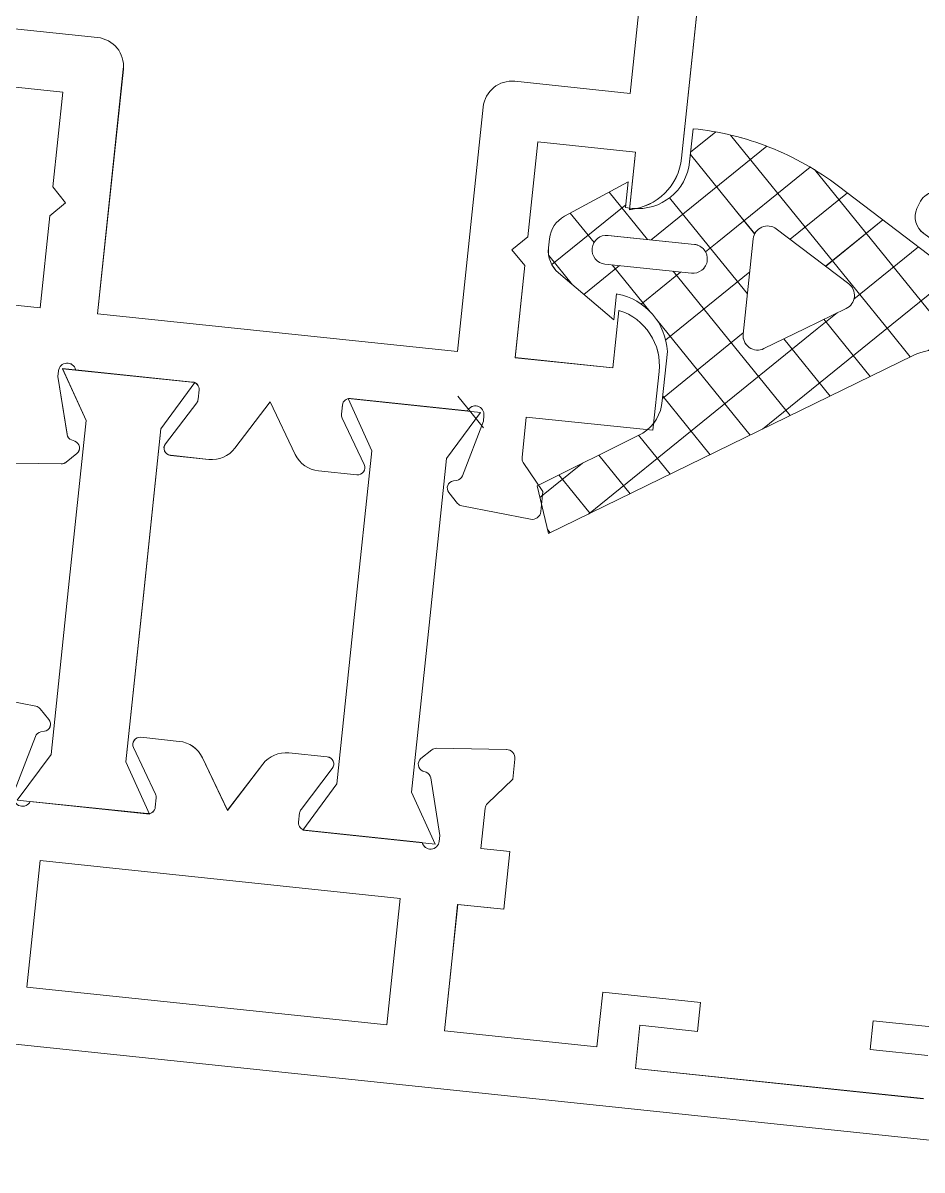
# Model space of a CAD drawing. Header units: millimetres. Extents: x 26282 to 30760, y 1404 to 4574.
# Drawn here: x 29683.105 to 29686.211, y 3453.902 to 3457.867 of the extents above; entities that cross this region are included whole.
import ezdxf

# ---------------------------------------------------------------- set-up
doc = ezdxf.new("R2010")
doc.units = ezdxf.units.MM
doc.header["$LTSCALE"] = 0.25
doc.layers.add('AB-DUV', color=4, linetype='Continuous', lineweight=50)
doc.layers.add('DOĞRAMA', color=30, linetype='Continuous', lineweight=20)

# ---------------------------------------------------------------- blocks, each defined once
blk = doc.blocks.new('CHD60E27', base_point=(-138.6, 7.85))
at = {"color": 1, "linetype": 'Continuous'}
blk.add_line((-115.729976, 50.516652), (-114.729976, 49.516652), dxfattribs=at)
blk.add_line((-115.729976, 50.516652), (-114.729976, 49.516652), dxfattribs=at)
at = {"color": 40, "linetype": 'Continuous'}
for points in [[(-138.6, 7.85), (-138.6, 78.35)], [(-134.699999, 70.45), (-134.7, 66.05), (-135.7, 66.05), (-135.7, 68.05)], [(-105.7, 31.45), (-105.7, 34.85), (-109, 34.85), (-109.5, 35.35), (-110, 34.85), (-113.2, 34.85), (-113.2, 31.45)]]:
    blk.add_lwpolyline(points, dxfattribs=at)
for points in [[(-137.2, 68.05), (-137.2, 58.05), (-135.7, 58.05), (-135.7, 60.05), (-134.7, 60.05), (-134.7, 56.65), (-136.6, 56.65), (-136.6, 51.35), (-134.4, 51.35), (-132.2, 51.35), (-132.2, 52.95), (-130.2, 52.95), (-130.2, 51.95), (-128.790992, 51.95, 0.176327), (-128.630295, 52.008489), (-127.7, 52.789099), (-127, 52.789099, -0.43976), (-126.701142, 52.462953), (-126.911671, 50.056591, -0.176327), (-126.983943, 49.901604), (-127.323223, 49.562323, -0.577351), (-127.741481, 49.674394), (-127.772347, 49.789587, 0.267949), (-127.949124, 49.966363), (-129.9, 50.489099), (-130.1, 50.489099, 0.842899), (-130.2, 49.906257), (-130.2, 45.839099, 0.414213), (-129.949998, 45.589099), (-129.628806, 45.589099, 0.137838), (-129.498553, 45.625711), (-127.980252, 46.552487, -0.585341), (-127.6, 46.339099), (-127.6, 45.002615, -0.261351), (-128.07899, 44.149065), (-129.797634, 43.1), (-128.07899, 42.050935, -0.261351), (-127.6, 41.197385), (-127.6, 39.8609, -0.585341), (-127.980252, 39.647512), (-129.498554, 40.574288, 0.137838), (-129.628807, 40.6109), (-129.95, 40.6109, 0.414213), (-130.199999, 40.360899), (-130.2, 36.293743, 0.842899), (-130.1, 35.710901)], [(-129.9, 35.7109), (-127.949123, 36.233636, 0.267949), (-127.772347, 36.410413), (-127.741481, 36.525605, -0.577351), (-127.323223, 36.637676), (-126.983943, 36.298396, -0.176327), (-126.911671, 36.143409), (-126.701141, 33.737047, -0.43976)], [(-118.698859, 33.737047), (-118.488329, 36.143409, -0.176327), (-118.416057, 36.298397), (-118.076776, 36.637677, -0.577351), (-117.658519, 36.525604), (-117.627652, 36.410413, 0.267949), (-117.450876, 36.233636), (-115.5, 35.7109), (-115.3, 35.7109, 0.842899), (-115.2, 36.293744), (-115.2, 40.3609, 0.414213), (-115.45, 40.6109), (-115.771193, 40.6109, 0.137838), (-115.901446, 40.574288), (-117.419747, 39.647512, -0.585341), (-117.799999, 39.8609), (-117.8, 41.197384, -0.261351), (-117.32101, 42.050935), (-115.602366, 43.1), (-117.321009, 44.149064, -0.261351), (-117.8, 45.002615), (-117.8, 46.339099, -0.585341), (-117.419747, 46.552488), (-115.901445, 45.625712, 0.137838), (-115.771193, 45.5891), (-115.45, 45.589099, 0.414213), (-115.199999, 45.8391), (-115.2, 49.906257, 0.842899), (-115.3, 50.489099), (-115.5, 50.489099), (-117.450876, 49.966364, 0.267949), (-117.627653, 49.789587), (-117.658518, 49.674395, -0.577351), (-118.076776, 49.562322), (-118.416057, 49.901603, -0.176327), (-118.488329, 50.056591), (-118.698858, 52.462953, -0.43976), (-118.4, 52.789099), (-117.7, 52.789099), (-116.769704, 52.008489, 0.176327), (-116.609007, 51.95), (-115.2, 51.95), (-115.2, 56.35), (-113.159591, 56.35, -0.356297), (-111.199999, 54.75), (-113.2, 54.75), (-113.2, 51.35), (-110, 51.35), (-109.5, 50.85), (-109, 51.35), (-105.7, 51.35), (-105.7, 54.75), (-107.7, 54.75, -0.356297), (-105.740408, 56.35), (-98.6, 56.35, -0.414213)]]:
    blk.add_lwpolyline(points, format="xyb", dxfattribs=at)
blk.add_lwpolyline([(-80.6, 43.1), (-80.6, 49.35), (-99.6, 49.35, -0.414213), (-100.6, 50.35), (-100.6, 54.35), (-103.7, 54.35), (-103.7, 50.35, -0.414213), (-104.699999, 49.350001), (-113.2, 49.35), (-113.2, 36.85), (-104.7, 36.85, -0.414213), (-103.699999, 35.850001), (-103.7, 31.85), (-100.6, 31.85), (-100.6, 35.85, -0.414213), (-99.6, 36.85), (-80.6, 36.85), (-80.6, 43.1)], format="xyb", close=True, dxfattribs=at)
at = {"color": 4, "linetype": 'Continuous'}
for points in [[(-130.210348, 45.762166), (-128.497348, 46.762166), (-122.710348, 46.762166), (-116.923348, 46.762166), (-115.210348, 45.762166), (-115.210348, 50.362166), (-116.910348, 49.362166), (-122.710348, 49.362166), (-128.510348, 49.362166), (-130.210348, 50.362166), (-130.210348, 45.762166)], [(-128.497348, 39.437833), (-130.210348, 40.437833), (-130.210348, 35.837833), (-128.510348, 36.837833), (-122.710348, 36.837833), (-116.910348, 36.837833), (-115.210348, 35.837833), (-115.210348, 40.437833), (-116.923348, 39.437833), (-122.710348, 39.437833), (-128.497348, 39.437833)]]:
    blk.add_lwpolyline(points, close=True, dxfattribs=at)
at = {"color": 40, "linetype": 'Continuous'}
blk.add_lwpolyline([(-134.4, 49.35), (-136.6, 49.35), (-136.6, 36.85), (-132.2, 36.85), (-132.2, 49.35), (-134.4, 49.35)], close=True, dxfattribs=at)
blk = doc.blocks.new('CHD50D23', base_point=(110.983776, 153.85743))
at = {"color": 1, "linetype": 'Continuous'}
for p, q in [((117.791548, 170.671326), (119.381447, 172.261226)), ((119.568875, 171.841832), (119.206204, 172.204502)), ((119.457419, 170.215877), (121.244586, 172.003044)), ((124.138771, 167.271936), (119.568875, 171.841832)), ((119.432791, 169.856596), (118.032092, 171.257294)), ((120.970782, 169.60792), (122.142332, 170.77947)), ((118.315634, 169.074092), (119.457419, 170.215877)), ((121.333881, 167.955505), (119.432791, 169.856596)), ((121.747604, 168.263422), (122.91966, 169.435477)), ((119.301305, 167.938443), (120.572703, 169.209841)), ((119.296707, 167.87136), (118.580823, 168.587243)), ((118.649877, 167.287015), (119.301305, 167.938443)), ((119.145191, 165.661009), (121.37384, 167.889658)), ((124.455498, 162.712568), (119.296707, 167.87136)), ((122.524426, 166.918923), (123.696988, 168.091485)), ((119.160623, 165.886123), (118.364104, 166.682642)), ((120.14134, 164.535837), (122.174977, 166.569474)), ((124.278265, 160.768481), (119.160623, 165.886123)), ((115.348278, 161.864095), (119.145191, 165.661009)), ((119.024539, 163.900887), (117.547506, 165.37792)), ((121.172168, 163.445345), (122.976114, 165.249291)), ((118.528593, 162.275512), (116.730908, 164.073197)), ((118.989078, 163.383575), (119.611946, 164.006444)), ((119.345191, 163.580234), (119.024539, 163.900887)), ((121.973305, 162.125161), (123.777251, 163.929107)), ((111.799457, 156.193954), (118.989078, 163.383575)), ((120.452072, 158.230713), (115.91431, 162.768475)), ((121.603057, 159.633594), (124.527445, 162.557981)), ((118.720503, 157.840961), (115.097712, 161.463753)), ((121.452072, 157.361288), (125.087016, 160.996232)), ((116.041968, 158.315145), (118.584254, 160.857431)), ((118.064864, 158.216721), (120.705574, 160.857431)), ((121.299351, 159.504754), (119.946674, 160.857431)), ((122.788808, 160.136617), (122.034401, 160.891024)), ((125.34237, 159.704376), (124.278265, 160.768481)), ((116.124999, 158.315145), (114.281114, 160.15903)), ((124.529431, 158.395995), (122.788808, 160.136617)), ((121.237452, 159.267988), (121.603057, 159.633594)), ((122.965684, 157.838422), (121.299351, 159.504754)), ((124.608099, 158.395995), (125.396213, 159.184109)), ((114.691525, 157.627299), (113.464516, 158.854308)), ((119.211984, 157.24252), (120.452072, 158.482608)), ((113.865869, 156.331635), (112.647918, 157.549586)), ((120.452072, 156.109392), (118.977527, 157.583937)), ((122.94395, 155.738834), (121.452072, 157.230713)), ((113.040212, 155.035971), (111.83132, 156.244863)), ((119.332913, 155.242129), (120.452072, 156.361288)), ((120.244395, 154.032291), (122.569534, 156.35743)), ((112.193401, 154.466577), (113.52755, 155.800727)), ((122.081038, 154.480426), (121.159141, 155.402323)), ((111.107571, 154.847292), (111.014722, 154.940141)), ((120.547923, 153.892221), (119.627241, 154.812903))]:
    blk.add_line(p, q, dxfattribs=at)
for points in [[(117.942326, 171.103172, -0.229763), (119.601084, 172.311706, -0.229763), (121.577, 171.756923), (124.065182, 167.454881, -0.472021), (123.686104, 166.442525), (123.493312, 166.376425, -0.353954), (122.651853, 166.698377), (120.910699, 169.711911, 2.506605), (120.443837, 169.422198), (123.974866, 163.603459, -0.068514), (125.058809, 161.099606, -0.068514), (125.425814, 158.395994), (124.268132, 158.395995, 0.414213), (122.468133, 156.595995), (122.468132, 156.35743), (123.368132, 156.35743), (121.951762, 154.2919, -0.247171), (121.127035, 153.857431), (120.80923, 153.85743, -0.247171), (119.984502, 154.2919), (118.568132, 156.35743), (119.468132, 156.35743), (119.468132, 156.395995, 0.347266), (117.672353, 158.315146), (115.962865, 158.315145, 0.239382), (114.781982, 157.769249), (112.588983, 154.327878), (110.983776, 154.890697), (118.422358, 166.775718, 0.283277), (118.436838, 168.874362), (117.984154, 169.620334, -0.264505), (117.942326, 171.103172)], [(118.960417, 162.96546), (118.120011, 161.622698, 0.58904), (118.543842, 160.857431), (121.854332, 160.857431, 0.584485), (122.281783, 161.616824), (120.652103, 164.302354, 0.558043), (119.800823, 164.308222), (118.960417, 162.96546)], [(120.952072, 159.35743, 0.414214), (120.452072, 158.85743), (120.452072, 155.85743, 1), (121.452072, 155.85743), (121.452072, 158.85743, 0.414214), (120.952072, 159.35743)]]:
    blk.add_lwpolyline(points, format="xyb", close=True, dxfattribs=at)
blk = doc.blocks.new('A$C3DEF5641')
at = {"layer": 'DOĞRAMA', "color": 163, "xscale": -1, "rotation": 270}
for name, p in [('CHD60E27', (13.333, 51.924)), ('CHD50D23', (57.585, 71.395))]:
    blk.add_blockref(name, p, dxfattribs=at)
blk = doc.blocks.new('A$C187D15ED')
at = {"layer": 'DOĞRAMA', "color": 163, "xscale": 0.1, "yscale": 0.1, "zscale": 0.1, "rotation": 354.0084398994581}
blk.add_blockref('A$C3DEF5641', (10107.9214, 3244.5853, 0), dxfattribs=at)
blk.add_blockref('A$C3DEF5641', (10107.9214, 3244.5853, 0), dxfattribs=at)

msp = doc.modelspace()

# ---------------------------------------------------------------- block references
at = {"layer": 'AB-DUV', "ltscale": 100}
msp.add_blockref('A$C187D15ED', (19570.4239, 205.0275, 5.1264), dxfattribs=at)

# ---------------------------------------------------------------- next in the draw order: linework, layer by layer
at = {"layer": 'DOĞRAMA', "color": 1, "linetype": 'Continuous'}
for p, q in [((29685.4112, 3457.4199, 5.1264), (29685.4978, 3457.49, 5.1264)), ((29685.4112, 3457.4199, 5.1264), (29685.4978, 3457.49, 5.1264)), ((29685.5489, 3457.4792, 5.1264), (29685.6437, 3457.3623, 5.1264)), ((29685.5489, 3457.4792, 5.1264), (29685.6437, 3457.3623, 5.1264)), ((29685.2753, 3457.1168, 5.1264), (29685.6748, 3457.4404, 5.1264)), ((29685.2753, 3457.1168, 5.1264), (29685.6748, 3457.4404, 5.1264)), ((29685.4103, 3457.412, 5.1264), (29685.5653, 3457.2208, 5.1264)), ((29685.4103, 3457.412, 5.1264), (29685.5653, 3457.2208, 5.1264)), ((29685.5029, 3457.1081, 5.1264), (29685.8242, 3457.3684, 5.1264)), ((29685.5029, 3457.1081, 5.1264), (29685.8242, 3457.3684, 5.1264)), ((29685.6437, 3457.3623, 5.1264), (29686.0992, 3456.7999, 5.1264)), ((29685.6437, 3457.3623, 5.1264), (29686.0992, 3456.7999, 5.1264)), ((29685.8389, 3457.3596, 5.1264), (29686.2981, 3456.7927, 5.1264)), ((29685.8389, 3457.3596, 5.1264), (29686.2981, 3456.7927, 5.1264)), ((29685.1295, 3457.2821, 5.1264), (29685.2623, 3457.1182, 5.1264)), ((29685.1295, 3457.2821, 5.1264), (29685.2623, 3457.1182, 5.1264)), ((29685.3386, 3457.2623, 5.1264), (29685.4869, 3457.0792, 5.1264)), ((29685.3386, 3457.2623, 5.1264), (29685.4869, 3457.0792, 5.1264)), ((29685.7545, 3457.1189, 5.1264), (29685.9528, 3457.2795, 5.1264)), ((29685.7545, 3457.1189, 5.1264), (29685.9528, 3457.2795, 5.1264)), ((29684.9316, 3457.0314, 5.1264), (29685.1871, 3457.2384, 5.1264)), ((29684.9316, 3457.0314, 5.1264), (29685.1871, 3457.2384, 5.1264)), ((29685.5653, 3457.2208, 5.1264), (29685.6324, 3457.1379, 5.1264)), ((29685.5653, 3457.2208, 5.1264), (29685.6324, 3457.1379, 5.1264)), ((29684.9954, 3457.2094, 5.1264), (29685.0774, 3457.1081, 5.1264)), ((29684.9954, 3457.2094, 5.1264), (29685.0774, 3457.1081, 5.1264)), ((29685.8775, 3457.0255, 5.1264), (29686.0757, 3457.186, 5.1264)), ((29685.8775, 3457.0255, 5.1264), (29686.0757, 3457.186, 5.1264)), ((29685.4627, 3457.0755, 5.1264), (29685.5029, 3457.1081, 5.1264)), ((29685.4627, 3457.0755, 5.1264), (29685.5029, 3457.1081, 5.1264)), ((29684.9209, 3457.0631, 5.1264), (29685.0028, 3456.9619, 5.1264)), ((29684.9209, 3457.0631, 5.1264), (29685.0028, 3456.9619, 5.1264)), ((29685.4869, 3457.0792, 5.1264), (29685.6073, 3456.9306, 5.1264)), ((29685.4869, 3457.0792, 5.1264), (29685.6073, 3456.9306, 5.1264)), ((29685.9752, 3456.9115, 5.1264), (29686.1986, 3457.0926, 5.1264)), ((29685.9752, 3456.9115, 5.1264), (29686.1986, 3457.0926, 5.1264)), ((29685.0424, 3456.9282, 5.1264), (29685.1654, 3457.0278, 5.1264)), ((29685.0424, 3456.9282, 5.1264), (29685.1654, 3457.0278, 5.1264)), ((29685.1404, 3457.0304, 5.1264), (29685.2716, 3456.8684, 5.1264)), ((29685.1404, 3457.0304, 5.1264), (29685.2716, 3456.8684, 5.1264)), ((29685.2401, 3456.8952, 5.1264), (29685.3764, 3457.0056, 5.1264)), ((29685.2401, 3456.8952, 5.1264), (29685.3764, 3457.0056, 5.1264)), ((29685.325, 3456.771, 5.1264), (29685.6152, 3457.0061, 5.1264)), ((29685.325, 3456.771, 5.1264), (29685.6152, 3457.0061, 5.1264)), ((29685.3513, 3457.0083, 5.1264), (29685.7553, 3456.5096, 5.1264)), ((29685.3513, 3457.0083, 5.1264), (29685.7553, 3456.5096, 5.1264)), ((29686.0767, 3456.8007, 5.1264), (29686.3216, 3456.9991, 5.1264)), ((29686.0767, 3456.8007, 5.1264), (29686.3216, 3456.9991, 5.1264)), ((29685.8485, 3456.809, 5.1264), (29685.917, 3456.8644, 5.1264)), ((29685.8485, 3456.809, 5.1264), (29685.917, 3456.8644, 5.1264)), ((29685.2945, 3456.8401, 5.1264), (29685.617, 3456.442, 5.1264)), ((29685.2945, 3456.8401, 5.1264), (29685.617, 3456.442, 5.1264)), ((29685.8718, 3456.8423, 5.1264), (29685.9004, 3456.8071, 5.1264)), ((29685.8718, 3456.8423, 5.1264), (29685.9004, 3456.8071, 5.1264)), ((29685.0585, 3456.169, 5.1264), (29685.8485, 3456.809, 5.1264)), ((29685.0585, 3456.169, 5.1264), (29685.8485, 3456.809, 5.1264)), ((29685.3137, 3456.5688, 5.1264), (29685.5931, 3456.7951, 5.1264)), ((29685.3137, 3456.5688, 5.1264), (29685.5931, 3456.7951, 5.1264)), ((29685.6594, 3456.4627, 5.1264), (29686.0767, 3456.8007, 5.1264)), ((29685.6594, 3456.4627, 5.1264), (29686.0767, 3456.8007, 5.1264)), ((29685.9004, 3456.8071, 5.1264), (29686.0318, 3456.6448, 5.1264)), ((29685.9004, 3456.8071, 5.1264), (29686.0318, 3456.6448, 5.1264)), ((29686.0992, 3456.7999, 5.1264), (29686.1701, 3456.7124, 5.1264)), ((29686.0992, 3456.7999, 5.1264), (29686.1701, 3456.7124, 5.1264)), ((29685.7335, 3456.7747, 5.1264), (29685.8936, 3456.5772, 5.1264)), ((29685.7335, 3456.7747, 5.1264), (29685.8936, 3456.5772, 5.1264)), ((29684.6954, 3456.4669, 5.1264), (29684.6064, 3456.5768, 5.1264)), ((29684.6954, 3456.4669, 5.1264), (29684.6064, 3456.5768, 5.1264)), ((29684.6954, 3456.4669, 5.1264), (29684.6064, 3456.5768, 5.1264)), ((29684.6954, 3456.4669, 5.1264), (29684.6064, 3456.5768, 5.1264)), ((29685.3146, 3456.577, 5.1264), (29685.4787, 3456.3744, 5.1264)), ((29685.3146, 3456.577, 5.1264), (29685.4787, 3456.3744, 5.1264)), ((29685.2312, 3456.4417, 5.1264), (29685.3404, 3456.3068, 5.1264)), ((29685.2312, 3456.4417, 5.1264), (29685.3404, 3456.3068, 5.1264)), ((29684.8908, 3456.2262, 5.1264), (29685.0374, 3456.345, 5.1264)), ((29684.8908, 3456.2262, 5.1264), (29685.0374, 3456.345, 5.1264)), ((29685.0937, 3456.3731, 5.1264), (29685.2021, 3456.2392, 5.1264)), ((29685.0937, 3456.3731, 5.1264), (29685.2021, 3456.2392, 5.1264)), ((29684.9562, 3456.3045, 5.1264), (29685.0639, 3456.1716, 5.1264)), ((29684.9562, 3456.3045, 5.1264), (29685.0639, 3456.1716, 5.1264)), ((29684.9173, 3456.1142, 5.1264), (29684.9256, 3456.104, 5.1264)), ((29684.9173, 3456.1142, 5.1264), (29684.9256, 3456.104, 5.1264))]:
    msp.add_line(p, q, dxfattribs=at)
at = {"layer": 'DOĞRAMA', "color": 40, "linetype": 'Continuous', "elevation": 5.1264}
msp.add_lwpolyline([(29684.3245, 3460.0381), (29684.9461, 3459.9729), (29684.7478, 3458.0832, 0.414213), (29684.8368, 3457.9733), (29685.2346, 3457.9316), (29685.2022, 3457.6233), (29684.8044, 3457.665, 0.414213), (29684.6945, 3457.576), (29684.6058, 3456.7307), (29683.3626, 3456.8611), (29683.4514, 3457.7065, 0.414213), (29683.3623, 3457.8164), (29682.9645, 3457.8581), (29682.9969, 3458.1664), (29683.3947, 3458.1247, 0.414213), (29683.5046, 3458.2137), (29683.7029, 3460.1033), (29684.3245, 3460.0381)], format="xyb", close=True, dxfattribs=at)
msp.add_lwpolyline([(29684.3245, 3460.0381), (29684.9461, 3459.9729), (29684.7478, 3458.0832, 0.414213), (29684.8368, 3457.9733), (29685.2346, 3457.9316), (29685.2022, 3457.6233), (29684.8044, 3457.665, 0.414213), (29684.6945, 3457.576), (29684.6058, 3456.7307), (29683.3626, 3456.8611), (29683.4514, 3457.7065, 0.414213), (29683.3623, 3457.8164), (29682.9645, 3457.8581), (29682.9969, 3458.1664), (29683.3947, 3458.1247, 0.414213), (29683.5046, 3458.2137), (29683.7029, 3460.1033), (29684.3245, 3460.0381)], format="xyb", close=True, dxfattribs=at)
for points in [[(29682.9956, 3456.3468), (29683.2372, 3456.3426, 0.176327), (29683.2533, 3456.3481), (29683.2906, 3456.3783, 0.577351), (29683.2838, 3456.4211), (29683.2727, 3456.4254, -0.267949), (29683.257, 3456.4448), (29683.2253, 3456.6443), (29683.2274, 3456.6642, -0.842899), (29683.2864, 3456.668), (29683.6909, 3456.6256, -0.414213), (29683.7132, 3456.5981), (29683.7098, 3456.5662, -0.137838), (29683.7048, 3456.5536), (29683.5968, 3456.4123, 0.585341), (29683.6141, 3456.3722), (29683.747, 3456.3583, 0.261351), (29683.8369, 3456.397), (29683.9591, 3456.557), (29684.0455, 3456.3751, 0.261351), (29684.1254, 3456.3186), (29684.2583, 3456.3046, 0.585341), (29684.2835, 3456.3402), (29684.2072, 3456.5009, -0.137838), (29684.2049, 3456.5142), (29684.2083, 3456.5462, -0.414213), (29684.2358, 3456.5684), (29684.6403, 3456.526, -0.842899), (29684.6972, 3456.5099), (29684.6951, 3456.49), (29684.6227, 3456.3015, -0.267949), (29684.6033, 3456.2857), (29684.5915, 3456.2839, 0.577351), (29684.576, 3456.2434), (29684.6062, 3456.2061, 0.176327), (29684.6209, 3456.1973), (29684.858, 3456.1513, 0.43976), (29684.8936, 3456.1776), (29684.9009, 3456.2472), (29684.8329, 3456.3479, -0.176327), (29684.8288, 3456.3645), (29684.8435, 3456.5046), (29685.2811, 3456.4587), (29685.3024, 3456.6616, 0.356297), (29685.1637, 3456.8732), (29685.1429, 3456.6743), (29684.8047, 3456.7098), (29684.8381, 3457.028), (29684.7936, 3457.083), (29684.8486, 3457.1275), (29684.883, 3457.4557), (29685.2211, 3457.4202), (29685.2003, 3457.2213, 0.356297), (29685.3799, 3457.3995), (29685.4544, 3458.1096, 0.414213)], [(29682.9956, 3456.3468), (29683.2372, 3456.3426, 0.176327), (29683.2533, 3456.3481), (29683.2906, 3456.3783, 0.577351), (29683.2838, 3456.4211), (29683.2727, 3456.4254, -0.267949), (29683.257, 3456.4448), (29683.2253, 3456.6443), (29683.2274, 3456.6642, -0.842899), (29683.2864, 3456.668), (29683.6909, 3456.6256, -0.414213), (29683.7132, 3456.5981), (29683.7098, 3456.5662, -0.137838), (29683.7048, 3456.5536), (29683.5968, 3456.4123, 0.585341), (29683.6141, 3456.3722), (29683.747, 3456.3583, 0.261351), (29683.8369, 3456.397), (29683.9591, 3456.557), (29684.0455, 3456.3751, 0.261351), (29684.1254, 3456.3186), (29684.2583, 3456.3046, 0.585341), (29684.2835, 3456.3402), (29684.2072, 3456.5009, -0.137838), (29684.2049, 3456.5142), (29684.2083, 3456.5462, -0.414213), (29684.2358, 3456.5684), (29684.6403, 3456.526, -0.842899), (29684.6972, 3456.5099), (29684.6951, 3456.49), (29684.6227, 3456.3015, -0.267949), (29684.6033, 3456.2857), (29684.5915, 3456.2839, 0.577351), (29684.576, 3456.2434), (29684.6062, 3456.2061, 0.176327), (29684.6209, 3456.1973), (29684.858, 3456.1513, 0.43976), (29684.8936, 3456.1776), (29684.9009, 3456.2472), (29684.8329, 3456.3479, -0.176327), (29684.8288, 3456.3645), (29684.8435, 3456.5046), (29685.2811, 3456.4587), (29685.3024, 3456.6616, 0.356297), (29685.1637, 3456.8732), (29685.1429, 3456.6743), (29684.8047, 3456.7098), (29684.8381, 3457.028), (29684.7936, 3457.083), (29684.8486, 3457.1275), (29684.883, 3457.4557), (29685.2211, 3457.4202), (29685.2003, 3457.2213, 0.356297), (29685.3799, 3457.3995), (29685.4544, 3458.1096, 0.414213)], [(29683.075, 3455.2122), (29683.1474, 3455.4007, -0.267949), (29683.1668, 3455.4165), (29683.1786, 3455.4183, 0.577351), (29683.1941, 3455.4588), (29683.1639, 3455.496, 0.176327), (29683.1492, 3455.5048), (29682.9121, 3455.5509, 0.43976)], [(29683.075, 3455.2122), (29683.1474, 3455.4007, -0.267949), (29683.1668, 3455.4165), (29683.1786, 3455.4183, 0.577351), (29683.1941, 3455.4588), (29683.1639, 3455.496, 0.176327), (29683.1492, 3455.5048), (29682.9121, 3455.5509, 0.43976)], [(29686.2151, 3454.1486), (29685.2205, 3454.253), (29685.2362, 3454.4021), (29685.4351, 3454.3813), (29685.4455, 3454.4807), (29685.1074, 3454.5162), (29685.0876, 3454.3272), (29684.5605, 3454.3826), (29684.5834, 3454.6014), (29684.6064, 3454.8202), (29684.7655, 3454.8035), (29684.7864, 3455.0024), (29684.6869, 3455.0128), (29684.7016, 3455.1529, -0.176327), (29684.7091, 3455.1683), (29684.7965, 3455.2527), (29684.8038, 3455.3223, 0.43976), (29684.7745, 3455.3554), (29684.533, 3455.3596, 0.176327), (29684.5168, 3455.354), (29684.4795, 3455.3238, 0.577351), (29684.4863, 3455.2811), (29684.4974, 3455.2768, -0.267949), (29684.5132, 3455.2574), (29684.5448, 3455.0579), (29684.5427, 3455.038, -0.842899), (29684.4837, 3455.0341), (29684.0792, 3455.0766, -0.414213), (29684.0569, 3455.1041), (29684.0603, 3455.136, -0.137838), (29684.0653, 3455.1486), (29684.1733, 3455.2899, 0.585341), (29684.1561, 3455.33), (29684.0231, 3455.3439, 0.261351), (29683.9332, 3455.3052), (29683.811, 3455.1452), (29683.7246, 3455.3271, 0.261351), (29683.6447, 3455.3836), (29683.5118, 3455.3976, 0.585341), (29683.4866, 3455.362), (29683.5629, 3455.2013, -0.137838), (29683.5652, 3455.188), (29683.5618, 3455.156, -0.414213), (29683.5344, 3455.1338), (29683.1299, 3455.1762, -0.842899), (29683.0729, 3455.1923)], [(29686.2151, 3454.1486), (29685.2205, 3454.253), (29685.2362, 3454.4021), (29685.4351, 3454.3813), (29685.4455, 3454.4807), (29685.1074, 3454.5162), (29685.0876, 3454.3272), (29684.5605, 3454.3826), (29684.5834, 3454.6014), (29684.6064, 3454.8202), (29684.7655, 3454.8035), (29684.7864, 3455.0024), (29684.6869, 3455.0128), (29684.7016, 3455.1529, -0.176327), (29684.7091, 3455.1683), (29684.7965, 3455.2527), (29684.8038, 3455.3223, 0.43976), (29684.7745, 3455.3554), (29684.533, 3455.3596, 0.176327), (29684.5168, 3455.354), (29684.4795, 3455.3238, 0.577351), (29684.4863, 3455.2811), (29684.4974, 3455.2768, -0.267949), (29684.5132, 3455.2574), (29684.5448, 3455.0579), (29684.5427, 3455.038, -0.842899), (29684.4837, 3455.0341), (29684.0792, 3455.0766, -0.414213), (29684.0569, 3455.1041), (29684.0603, 3455.136, -0.137838), (29684.0653, 3455.1486), (29684.1733, 3455.2899, 0.585341), (29684.1561, 3455.33), (29684.0231, 3455.3439, 0.261351), (29683.9332, 3455.3052), (29683.811, 3455.1452), (29683.7246, 3455.3271, 0.261351), (29683.6447, 3455.3836), (29683.5118, 3455.3976, 0.585341), (29683.4866, 3455.362), (29683.5629, 3455.2013, -0.137838), (29683.5652, 3455.188), (29683.5618, 3455.156, -0.414213), (29683.5344, 3455.1338), (29683.1299, 3455.1762, -0.842899), (29683.0729, 3455.1923)]]:
    msp.add_lwpolyline(points, format="xyb", dxfattribs=at)
for points in [[(29682.9039, 3457.6634), (29683.242, 3457.6279), (29683.2076, 3457.2997), (29683.2521, 3457.2448), (29683.1971, 3457.2003), (29683.1637, 3456.882), (29682.8256, 3456.9175)], [(29682.9039, 3457.6634), (29683.242, 3457.6279), (29683.2076, 3457.2997), (29683.2521, 3457.2448), (29683.1971, 3457.2003), (29683.1637, 3456.882), (29682.8256, 3456.9175)], [(29680.2133, 3454.6377), (29687.2248, 3453.9018)], [(29680.2133, 3454.6377), (29687.2248, 3453.9018)], [(29686.4799, 3454.3722), (29686.0423, 3454.4181), (29686.0318, 3454.3186), (29686.2307, 3454.2978)], [(29686.4799, 3454.3722), (29686.0423, 3454.4181), (29686.0318, 3454.3186), (29686.2307, 3454.2978)]]:
    msp.add_lwpolyline(points, dxfattribs=at)
at = {"layer": 'DOĞRAMA', "color": 1, "linetype": 'Continuous', "elevation": 5.1264}
for points in [[(29686.4643, 3456.8906), (29685.9225, 3457.3025, 0.068514), (29685.6847, 3457.4365, 0.068514), (29685.4197, 3457.5012), (29685.4076, 3457.3861, -0.414213), (29685.2098, 3457.2258), (29685.1861, 3457.2283), (29685.1955, 3457.3178), (29684.9753, 3457.1985, 0.247171), (29684.9234, 3457.121), (29684.9201, 3457.0894, 0.247171), (29684.9547, 3457.0029), (29685.1454, 3456.8405), (29685.1548, 3456.93), (29685.1586, 3456.9296, -0.347266), (29685.3307, 3456.7309), (29685.3129, 3456.5609, -0.239382), (29685.2463, 3456.4492), (29684.8811, 3456.267), (29684.9203, 3456.1015), (29686.18, 3456.7172, -0.283277), (29686.3889, 3456.6967)], [(29686.4643, 3456.8906), (29685.9225, 3457.3025, 0.068514), (29685.6847, 3457.4365, 0.068514), (29685.4197, 3457.5012), (29685.4076, 3457.3861, -0.414213), (29685.2098, 3457.2258), (29685.1861, 3457.2283), (29685.1955, 3457.3178), (29684.9753, 3457.1985, 0.247171), (29684.9234, 3457.121), (29684.9201, 3457.0894, 0.247171), (29684.9547, 3457.0029), (29685.1454, 3456.8405), (29685.1548, 3456.93), (29685.1586, 3456.9296, -0.347266), (29685.3307, 3456.7309), (29685.3129, 3456.5609, -0.239382), (29685.2463, 3456.4492), (29684.8811, 3456.267), (29684.9203, 3456.1015), (29686.18, 3456.7172, -0.283277), (29686.3889, 3456.6967)], [(29686.3064, 3457.2713, 0.472021), (29686.2018, 3457.2442), (29686.1932, 3457.2257, 0.353954), (29686.2164, 3457.1387)], [(29686.3064, 3457.2713, 0.472021), (29686.2018, 3457.2442), (29686.1932, 3457.2257, 0.353954), (29686.2164, 3457.1387)]]:
    msp.add_lwpolyline(points, format="xyb", dxfattribs=at)
for points in [[(29685.8067, 3456.8105), (29685.6643, 3456.7409, -0.58904), (29685.5927, 3456.7911), (29685.6272, 3457.1203, -0.584485), (29685.7072, 3457.1549), (29685.9573, 3456.9648, -0.558043), (29685.949, 3456.8801), (29685.8067, 3456.8105)], [(29685.8067, 3456.8105), (29685.6643, 3456.7409, -0.58904), (29685.5927, 3456.7911), (29685.6272, 3457.1203, -0.584485), (29685.7072, 3457.1549), (29685.9573, 3456.9648, -0.558043), (29685.949, 3456.8801), (29685.8067, 3456.8105)], [(29685.4686, 3457.0462, -0.414214), (29685.4137, 3457.0017), (29685.1153, 3457.033, -1), (29685.1257, 3457.1325), (29685.4241, 3457.1012, -0.414214), (29685.4686, 3457.0462)], [(29685.4686, 3457.0462, -0.414214), (29685.4137, 3457.0017), (29685.1153, 3457.033, -1), (29685.1257, 3457.1325), (29685.4241, 3457.1012, -0.414214), (29685.4686, 3457.0462)]]:
    msp.add_lwpolyline(points, format="xyb", close=True, dxfattribs=at)
at = {"layer": 'DOĞRAMA', "color": 4, "linetype": 'Continuous', "elevation": 5.1264}
for points in [[(29683.4603, 3455.3128), (29683.5419, 3455.1319), (29683.0844, 3455.18), (29683.2016, 3455.3386), (29683.2622, 3455.9154), (29683.3227, 3456.4923), (29683.241, 3456.6718), (29683.6985, 3456.6238), (29683.5811, 3456.4638), (29683.5207, 3455.8883), (29683.4603, 3455.3128)], [(29683.4603, 3455.3128), (29683.5419, 3455.1319), (29683.0844, 3455.18), (29683.2016, 3455.3386), (29683.2622, 3455.9154), (29683.3227, 3456.4923), (29683.241, 3456.6718), (29683.6985, 3456.6238), (29683.5811, 3456.4638), (29683.5207, 3455.8883), (29683.4603, 3455.3128)], [(29684.0714, 3455.0764), (29684.1888, 3455.2363), (29684.2492, 3455.8118), (29684.3096, 3456.3874), (29684.228, 3456.5682), (29684.6855, 3456.5202), (29684.5683, 3456.3615), (29684.5077, 3455.7847), (29684.4472, 3455.2079), (29684.5289, 3455.0284), (29684.0714, 3455.0764)], [(29684.0714, 3455.0764), (29684.1888, 3455.2363), (29684.2492, 3455.8118), (29684.3096, 3456.3874), (29684.228, 3456.5682), (29684.6855, 3456.5202), (29684.5683, 3456.3615), (29684.5077, 3455.7847), (29684.4472, 3455.2079), (29684.5289, 3455.0284), (29684.0714, 3455.0764)]]:
    msp.add_lwpolyline(points, close=True, dxfattribs=at)
at = {"layer": 'DOĞRAMA', "color": 40, "linetype": 'Continuous', "elevation": 5.1264}
msp.add_lwpolyline([(29684.3845, 3454.6222), (29684.3616, 3454.4034), (29683.1184, 3454.5339), (29683.1643, 3454.9715), (29684.4075, 3454.841), (29684.3845, 3454.6222)], close=True, dxfattribs=at)
msp.add_lwpolyline([(29684.3845, 3454.6222), (29684.3616, 3454.4034), (29683.1184, 3454.5339), (29683.1643, 3454.9715), (29684.4075, 3454.841), (29684.3845, 3454.6222)], close=True, dxfattribs=at)

doc.saveas('drawing.dxf')
